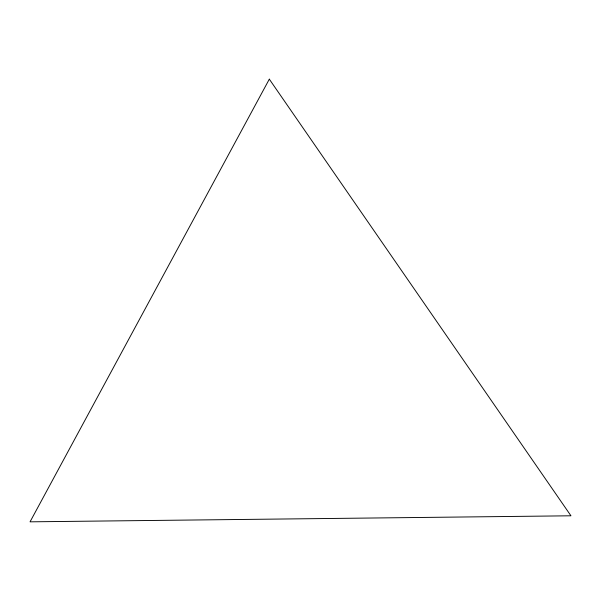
<?xml version="1.0" encoding="UTF-8"?>
<svg xmlns="http://www.w3.org/2000/svg" width="601" height="601" viewBox="0 0 601 601"><rect width="100%" height="100%" fill="white"/><g stroke="black" fill="none" stroke-linecap="round" stroke-linejoin="round"><path stroke-width="0.9" d="M269.316 79.167L30.05 521.833L570.95 515.793L269.316 79.167"/></g></svg>
